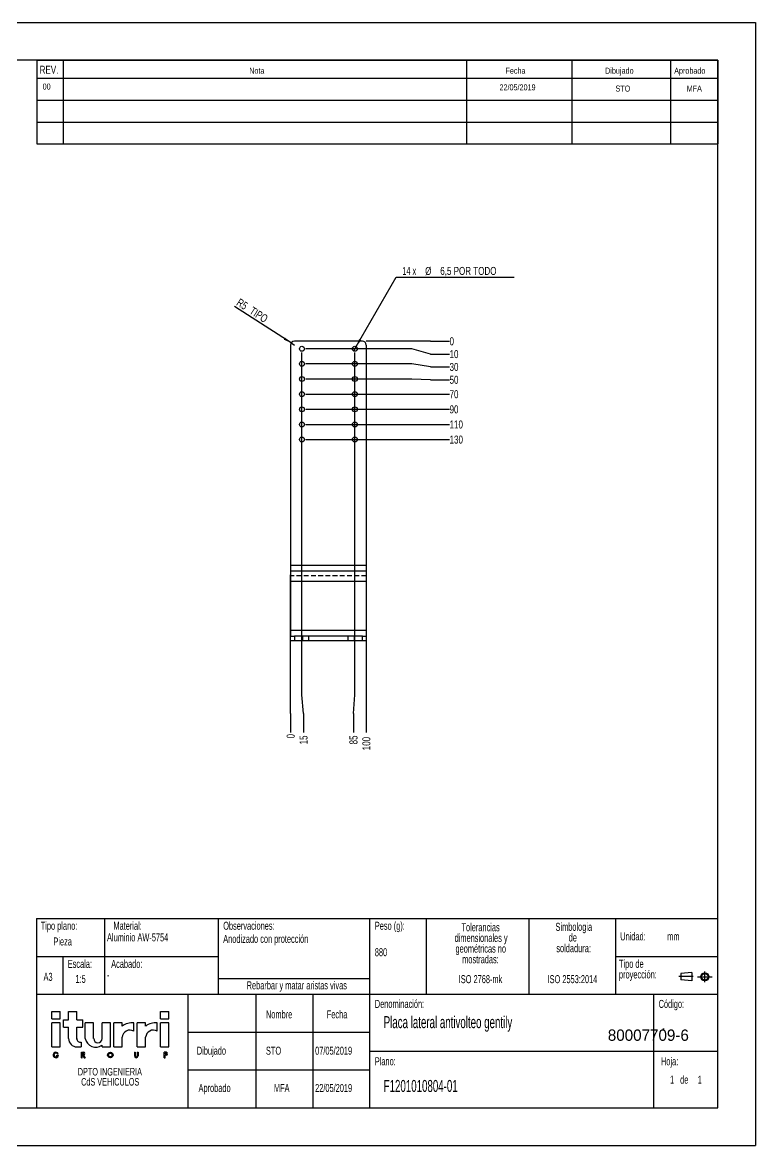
# Model space of a CAD drawing. Extents: x 0 to 645, y -355 to 817.
# Drawn here: x 226.3 to 420, y 0 to 297 of the extents above; entities that cross this region are included whole.
import ezdxf

# ---------------------------------------------------------------- set-up
doc = ezdxf.new("R2010")
doc.units = 0
for name, pattern in [('SLD-CENTRADA-TRAZOS-LARGOS', [19.05, 15.24, -1.27, 1.27, -1.27]), ('SLD-CONTINUA', [0]), ('SLD-DISCONTINUA', [1.905, 1.27, -0.635])]:
    doc.linetypes.add(name, pattern=pattern)
doc.layers.get('0').update_dxf_attribs({"linetype": 'CONTINUOUS'})
doc.layers.add('FORMATO', color=7, linetype='SLD-CONTINUA')
doc.layers.add('SLD-0', color=179, linetype='SLD-CONTINUA')
doc.styles.add('SLDTEXTSTYLE0', font='TXT', dxfattribs={"width": 0.605})
doc.styles.add('SLDTEXTSTYLE1', font='TXT', dxfattribs={"width": 0.75})
doc.styles.add('SLDTEXTSTYLE2', font='TXT', dxfattribs={"width": 0.6875})
doc.dimstyles.new('SLDDIMSTYLE0', dxfattribs={"dimtxt": 2.116667, "dimasz": 2.116667, "dimexe": 0, "dimexo": 0.0625, "dimgap": 0.529167, "dimtad": 0, "dimtih": 1, "dimtoh": 1, "dimdec": 0, "dimlfac": 5, "dimrnd": 1e-09, "dimdsep": 46, "dimtxsty": 'SLDTEXTSTYLE1', "dimblk1": 'NONE', "dimblk2": 'NONE', "dimsah": 1, "dimcen": 0.09, "dimadec": 0, "dimazin": 0, "dimtfac": 1, "dimtdec": 0, "dimtofl": 0, "dimtmove": 0, "dimatfit": 3, "dimldrblk": 'NONE', "dimfxl": 0, "dimtolj": 1, "dimtzin": 12, "dimarcsym": 0})
doc.dimstyles.new('SLDDIMSTYLE1', dxfattribs={"dimtxt": 2.116667, "dimasz": 2.116667, "dimexe": 0, "dimexo": 0.0625, "dimgap": 0.529167, "dimtad": 0, "dimtih": 1, "dimtoh": 1, "dimdec": 1, "dimlfac": 5, "dimrnd": 1e-09, "dimzin": 12, "dimdsep": 46, "dimtxsty": 'SLDTEXTSTYLE1', "dimblk1": 'NONE', "dimblk2": 'NONE', "dimsah": 1, "dimcen": 0.09, "dimadec": 0, "dimazin": 0, "dimtfac": 1, "dimtdec": 1, "dimtofl": 0, "dimtmove": 0, "dimatfit": 3, "dimldrblk": 'NONE', "dimfxl": 0, "dimtolj": 1, "dimtzin": 12, "dimarcsym": 0})
doc.dimstyles.new('SLDDIMSTYLE4', dxfattribs={"dimtxt": 2.116667, "dimasz": 2.116667, "dimexe": 0, "dimexo": 0.0625, "dimgap": 0.529167, "dimtad": 1, "dimdec": 1, "dimlfac": 5, "dimrnd": 1e-09, "dimzin": 12, "dimdsep": 46, "dimtxsty": 'SLDTEXTSTYLE1', "dimsah": 1, "dimcen": 0, "dimadec": 0, "dimazin": 0, "dimtfac": 1, "dimtdec": 1, "dimtofl": 0, "dimtmove": 0, "dimatfit": 3, "dimfxl": 0, "dimtolj": 1, "dimtzin": 12, "dimarcsym": 0})
doc.dimstyles.new('SLDDIMSTYLE5', dxfattribs={"dimtxt": 2.116667, "dimasz": 2.116667, "dimexe": 0, "dimexo": 0.0625, "dimgap": 0.529167, "dimtad": 0, "dimtih": 1, "dimtoh": 1, "dimdec": 1, "dimlfac": 5, "dimrnd": 1e-09, "dimzin": 12, "dimdsep": 46, "dimtxsty": 'SLDTEXTSTYLE1', "dimblk1": 'NONE', "dimsah": 1, "dimcen": 0, "dimadec": 0, "dimazin": 0, "dimtfac": 1, "dimtdec": 1, "dimtmove": 0, "dimatfit": 3, "dimldrblk": 'NONE', "dimfxl": 0, "dimtolj": 1, "dimtzin": 12, "dimarcsym": 0})

# ---------------------------------------------------------------- blocks, each defined once
blk = doc.blocks.new('BLOQUE3')
at = {"color": 7, "linetype": 'SLD-CENTRADA-TRAZOS-LARGOS'}
for p, q in [((400.52, 128.85), (400.52, 131.19)), ((397.92, 130.06), (394.8, 130.06)), ((398.88, 130.02), (402.16, 130.02))]:
    blk.add_line(p, q, dxfattribs=at)
at = {"color": 7, "linetype": 'SLD-CONTINUA'}
for p, q in [((397.68, 130.95), (395.23, 130.77)), ((395.23, 130.77), (395.23, 129.34)), ((397.68, 129.16), (395.23, 129.34)), ((397.68, 130.95), (397.68, 129.16))]:
    blk.add_line(p, q, dxfattribs=at)
for radius in [0.892, 0.713]:
    blk.add_circle((400.52, 130.02), radius, dxfattribs=at)
blk = doc.blocks.new('SW_NOTE_0')
at = {"color": 0, "linetype": 'Continuous', "char_height": 1.3229, "attachment_point": 2, "style": 'SLDTEXTSTYLE0'}
for s, insert in [('DPTO INGENIERIA', (7.83, 1.71)), ('CdS VEHICULOS', (7.88, -0.06))]:
    blk.add_mtext(s, dxfattribs=dict(at, insert=insert))
blk = doc.blocks.new('BLOQUE1')
at = {"layer": 'SLD-0'}
for p, q in [((0, 13.93), (1.47, 13.93)), ((0, 12.64), (0, 13.93)), ((1.47, 12.64), (1.47, 13.93)), ((2.94, 12.46), (2.94, 13.93)), ((2.94, 13.93), (4.41, 13.93)), ((4.41, 12.46), (4.41, 13.93)), ((19.1, 13.93), (20.57, 13.93)), ((19.1, 12.64), (19.1, 13.93)), ((20.57, 12.64), (20.57, 13.93)), ((0, 12.64), (1.47, 12.64)), ((0, 7.68), (0, 11.91)), ((1.47, 11.91), (0, 11.91)), ((1.47, 7.68), (1.47, 11.91)), ((2.02, 12.46), (2.94, 12.46)), ((2.02, 11.17), (2.02, 12.46)), ((4.41, 12.46), (5.45, 12.46)), ((5.45, 11.17), (5.45, 12.46)), ((5.88, 9.15), (5.88, 11.91)), ((7.35, 11.91), (5.88, 11.91)), ((7.35, 9.15), (7.35, 11.91)), ((10.29, 11.91), (8.82, 11.91)), ((8.82, 9.15), (8.82, 11.91)), ((10.29, 7.68), (10.29, 11.91)), ((10.92, 7.68), (10.92, 11.91)), ((12.39, 11.91), (10.92, 11.91)), ((12.39, 11.35), (12.39, 11.91)), ((14.41, 10.44), (14.41, 11.91)), ((15.04, 7.68), (15.04, 11.91)), ((16.51, 11.91), (15.04, 11.91)), ((16.51, 11.35), (16.51, 11.91)), ((18.53, 10.44), (18.53, 11.91)), ((19.1, 12.64), (20.57, 12.64)), ((19.1, 7.68), (19.1, 11.91)), ((20.57, 11.91), (19.1, 11.91)), ((20.57, 7.68), (20.57, 11.91)), ((2.02, 11.17), (2.94, 11.17)), ((2.94, 9.15), (2.94, 11.17)), ((4.41, 11.17), (5.45, 11.17)), ((4.41, 9.03), (4.41, 11.17)), ((8.82, 7.68), (8.82, 7.95)), ((12.39, 7.68), (12.39, 9.36)), ((16.51, 7.68), (16.51, 9.36)), ((0.88, 6.21), (1.16, 6.21)), ((0.88, 6.06), (0.88, 6.21)), ((0.88, 6.06), (0.96, 6.06)), ((0.9, 6.49), (1.1, 6.49)), ((5.19, 5.76), (5.19, 6.72)), ((5.19, 6.72), (5.55, 6.72)), ((5.35, 6.41), (5.35, 6.57)), ((5.35, 6.57), (5.55, 6.57)), ((5.35, 6.41), (5.55, 6.41)), ((5.35, 6.26), (5.41, 6.26)), ((5.35, 5.76), (5.35, 6.26)), ((5.41, 6.26), (5.69, 5.76)), ((5.59, 6.26), (5.87, 5.76)), ((14.53, 6.72), (14.53, 6.08)), ((14.53, 6.72), (14.68, 6.72)), ((14.68, 6.72), (14.68, 6.08)), ((15.02, 6.72), (15.02, 6.08)), ((15.02, 6.72), (15.17, 6.72)), ((15.17, 6.72), (15.17, 6.08)), ((20.12, 6.72), (19.78, 6.72)), ((19.78, 5.76), (19.78, 6.72)), ((19.78, 5.76), (19.78, 6.72)), ((19.94, 6.37), (19.94, 6.57)), ((20.12, 6.57), (19.94, 6.57)), ((20.12, 6.37), (19.94, 6.37)), ((20.12, 6.22), (19.94, 6.22)), ((19.94, 5.76), (19.94, 6.22)), ((5.19, 5.76), (5.35, 5.76)), ((5.69, 5.76), (5.87, 5.76)), ((19.78, 5.76), (19.94, 5.76))]:
    blk.add_line(p, q, dxfattribs=at)
at = {"layer": 'SLD-0', "linetype": 'SLD-CONTINUA'}
for p, q in [((5.15, 8.52), (5.15, 7.68)), ((0, 7.68), (1.47, 7.68)), ((4.41, 7.68), (5.15, 7.68)), ((8.82, 7.68), (10.29, 7.68)), ((10.92, 7.68), (12.39, 7.68)), ((15.04, 7.68), (16.51, 7.68)), ((19.1, 7.68), (20.57, 7.68))]:
    blk.add_line(p, q, dxfattribs=at)
at = {"layer": 'SLD-0'}
for radius in [0.482, 0.328]:
    blk.add_circle((10.29, 6.24), radius, dxfattribs=at)
at = {"layer": 'SLD-0', "linetype": 'SLD-CONTINUA'}
for centre, radius, start, end in [((14.17, 8.86), 3.06, 85.3992, 125.479), ((18.29, 8.86), 3.06, 85.3992, 125.479), ((13.73, 9.29), 1.34, 59.3496, 176.82), ((17.85, 9.29), 1.34, 59.3496, 176.82)]:
    blk.add_arc(centre, radius, start, end, dxfattribs=at)
at = {"layer": 'SLD-0'}
for centre, radius, start, end in [((4.41, 9.15), 1.47, 180, 270), ((5, 9.09), 0.593, 174.1878, 284.1512), ((7.74, 9.52), 1.9, 191.0739, 304.4906), ((8.09, 9.15), 0.735, 180, 0), ((0.68, 6.24), 0.482, 30.8678, 356.7364), ((0.68, 6.24), 0.328, 48.9815, 326.3369), ((5.55, 6.49), 0.233, 278.4773, 90), ((5.55, 6.49), 0.0787, 270, 90), ((14.85, 6.08), 0.322, 180, 0), ((14.85, 6.08), 0.167, 180, 0), ((20.12, 6.47), 0.253, 270, 90), ((20.12, 6.47), 0.0982, 270, 90)]:
    blk.add_arc(centre, radius, start, end, dxfattribs=at)
at = {"color": 7, "linetype": 'Continuous'}
blk.add_blockref('SW_NOTE_0', (2.38, 2.24), dxfattribs=at)
blk = doc.blocks.new('SW_NOTE_1')
at = {"layer": 'SLD-0', "color": 0, "attachment_point": 2, "style": 'SLDTEXTSTYLE0'}
for s, insert, char_height in [('dimensionales y', (7.54, -0.09), 2.1167), ('Tolerancias', (7.41, 2.73), 2.1167), ('geométricas no', (7.46, -2.92), 2.1167), ('mostradas:', (7.38, -5.74), 2.117)]:
    blk.add_mtext(s, dxfattribs=dict(at, insert=insert, char_height=char_height))
blk = doc.blocks.new('SW_NOTE_2')
at = {"layer": 'SLD-0', "color": 0, "attachment_point": 1, "style": 'SLDTEXTSTYLE0'}
for s, insert, char_height in [('Tipo de', (0, 2.73), 2.117), ('proyección:', (0, -0.09), 2.1167)]:
    blk.add_mtext(s, dxfattribs=dict(at, insert=insert, char_height=char_height))
blk = doc.blocks.new('SW_NOTE_3')
at = {"layer": 'SLD-0', "color": 0, "char_height": 2.117, "attachment_point": 2, "style": 'SLDTEXTSTYLE0'}
for s, insert in [('Simbologia', (7.11, 2.73)), ('de', (6.84, -0.09)), ('soldadura:', (7.06, -2.92))]:
    blk.add_mtext(s, dxfattribs=dict(at, insert=insert))
blk = doc.blocks.new('SW_NOTE_5')
at = {"layer": 'SLD-0', "color": 0, "attachment_point": 2, "style": 'SLDTEXTSTYLE0'}
for s, insert, char_height in [('dimensionales y', (7.54, -0.09), 2.1167), ('Tolerancias', (7.41, 2.73), 2.1167), ('geométricas no', (7.46, -2.92), 2.1167), ('mostradas:', (7.38, -5.74), 2.117)]:
    blk.add_mtext(s, dxfattribs=dict(at, insert=insert, char_height=char_height))
blk = doc.blocks.new('SW_NOTE_6')
at = {"layer": 'SLD-0', "color": 0, "attachment_point": 1, "style": 'SLDTEXTSTYLE0'}
for s, insert, char_height in [('Tipo de', (0, 2.73), 2.117), ('proyección:', (0, -0.09), 2.1167)]:
    blk.add_mtext(s, dxfattribs=dict(at, insert=insert, char_height=char_height))
blk = doc.blocks.new('SW_NOTE_7')
at = {"layer": 'SLD-0', "color": 0, "char_height": 2.117, "attachment_point": 2, "style": 'SLDTEXTSTYLE0'}
for s, insert in [('Simbologia', (7.11, 2.73)), ('de', (6.84, -0.09)), ('soldadura:', (7.06, -2.92))]:
    blk.add_mtext(s, dxfattribs=dict(at, insert=insert))
blk = doc.blocks.new('_D_11')
at = {"layer": 'FORMATO', "color": 7}
for p, q in [((329.15, 212.7), (317.15, 212.7)), ((334.15, 212.7), (329.15, 212.7)), ((334.15, 212.7), (339.15, 212.7))]:
    blk.add_line(p, q, dxfattribs=at)
at = {"layer": 'FORMATO', "color": 7, "insert": (339.15, 213.75), "char_height": 2.12, "attachment_point": 1, "style": 'SLDTEXTSTYLE1'}
blk.add_mtext('0', dxfattribs=at)
blk = doc.blocks.new('_NONE')
blk = doc.blocks.new('_D_12')
at = {"layer": 'FORMATO', "color": 7}
for p, q in [((329.15, 210.7), (301.15, 210.7)), ((334.15, 209.31), (329.15, 210.7)), ((334.15, 209.31), (339.15, 209.31))]:
    blk.add_line(p, q, dxfattribs=at)
at = {"layer": 'FORMATO', "color": 7, "insert": (339.15, 210.35), "char_height": 2.117, "attachment_point": 1, "style": 'SLDTEXTSTYLE1'}
blk.add_mtext('10', dxfattribs=at)
blk = doc.blocks.new('_D_13')
at = {"layer": 'FORMATO', "color": 7}
for p, q in [((329.15, 206.7), (301.15, 206.7)), ((334.15, 205.91), (329.15, 206.7)), ((334.15, 205.91), (339.15, 205.91))]:
    blk.add_line(p, q, dxfattribs=at)
at = {"layer": 'FORMATO', "color": 7, "insert": (339.15, 206.96), "char_height": 2.117, "attachment_point": 1, "style": 'SLDTEXTSTYLE1'}
blk.add_mtext('30', dxfattribs=at)
blk = doc.blocks.new('_D_14')
at = {"layer": 'FORMATO', "color": 7}
for p, q in [((329.15, 202.7), (301.15, 202.7)), ((334.15, 202.51), (329.15, 202.7)), ((334.15, 202.51), (339.15, 202.51))]:
    blk.add_line(p, q, dxfattribs=at)
at = {"layer": 'FORMATO', "color": 7, "insert": (339.15, 203.56), "char_height": 2.117, "attachment_point": 1, "style": 'SLDTEXTSTYLE1'}
blk.add_mtext('50', dxfattribs=at)
blk = doc.blocks.new('_D_15')
at = {"layer": 'FORMATO', "color": 7}
blk.add_line((301.15, 198.7), (339.15, 198.7), dxfattribs=at)
at = {"layer": 'FORMATO', "color": 7, "insert": (339.15, 199.75), "char_height": 2.117, "attachment_point": 1, "style": 'SLDTEXTSTYLE1'}
blk.add_mtext('70', dxfattribs=at)
blk = doc.blocks.new('_D_16')
at = {"layer": 'FORMATO', "color": 7}
blk.add_line((301.15, 194.7), (339.15, 194.7), dxfattribs=at)
at = {"layer": 'FORMATO', "color": 7, "insert": (339.15, 195.75), "char_height": 2.117, "attachment_point": 1, "style": 'SLDTEXTSTYLE1'}
blk.add_mtext('90', dxfattribs=at)
blk = doc.blocks.new('_D_17')
at = {"layer": 'FORMATO', "color": 7}
blk.add_line((301.15, 190.7), (339.15, 190.7), dxfattribs=at)
at = {"layer": 'FORMATO', "color": 7, "insert": (339.15, 191.75), "char_height": 2.117, "attachment_point": 1, "style": 'SLDTEXTSTYLE1'}
blk.add_mtext('110', dxfattribs=at)
blk = doc.blocks.new('_D_18')
at = {"layer": 'FORMATO', "color": 7}
blk.add_line((301.15, 186.7), (339.15, 186.7), dxfattribs=at)
at = {"layer": 'FORMATO', "color": 7, "insert": (339.15, 187.75), "char_height": 2.117, "attachment_point": 1, "style": 'SLDTEXTSTYLE1'}
blk.add_mtext('130', dxfattribs=at)
blk = doc.blocks.new('_D_19')
at = {"layer": 'FORMATO', "color": 7}
for p, q in [((297.15, 119.21), (297.15, 150.9)), ((297.15, 114.21), (297.15, 119.21)), ((297.15, 114.21), (297.15, 109.21))]:
    blk.add_line(p, q, dxfattribs=at)
at = {"layer": 'FORMATO', "color": 7, "insert": (296.1, 107.65), "char_height": 2.12, "attachment_point": 1, "rotation": 90, "style": 'SLDTEXTSTYLE1'}
blk.add_mtext('0', dxfattribs=at)
blk = doc.blocks.new('_D_20')
at = {"layer": 'FORMATO', "color": 7}
for p, q in [((300.15, 119.21), (300.15, 209.7)), ((300.54, 114.21), (300.15, 119.21)), ((300.54, 114.21), (300.54, 109.21))]:
    blk.add_line(p, q, dxfattribs=at)
at = {"layer": 'FORMATO', "color": 7, "insert": (299.5, 106.08), "char_height": 2.117, "attachment_point": 1, "rotation": 90, "style": 'SLDTEXTSTYLE1'}
blk.add_mtext('15', dxfattribs=at)
blk = doc.blocks.new('_D_21')
at = {"layer": 'FORMATO', "color": 7}
for p, q in [((314.15, 119.21), (314.15, 209.7)), ((313.75, 114.21), (314.15, 119.21)), ((313.75, 114.21), (313.75, 109.21))]:
    blk.add_line(p, q, dxfattribs=at)
at = {"layer": 'FORMATO', "color": 7, "insert": (312.7, 106.08), "char_height": 2.117, "attachment_point": 1, "rotation": 90, "style": 'SLDTEXTSTYLE1'}
blk.add_mtext('85', dxfattribs=at)
blk = doc.blocks.new('_D_22')
at = {"layer": 'FORMATO', "color": 7}
blk.add_line((317.15, 150.9), (317.15, 109.21), dxfattribs=at)
at = {"layer": 'FORMATO', "color": 7, "insert": (316.1, 104.52), "char_height": 2.117, "attachment_point": 1, "rotation": 90, "style": 'SLDTEXTSTYLE1'}
blk.add_mtext('100', dxfattribs=at)
blk = doc.blocks.new('_D_23')
at = {"layer": 'FORMATO'}
for p, q in [((314.47, 211.27), (325.07, 229.62)), ((325.07, 229.62), (356.19, 229.62)), ((313.82, 210.14), (314.47, 211.27))]:
    blk.add_line(p, q, dxfattribs=at)
blk.add_solid([(314.47, 211.27), (315.81, 212.94), (315.25, 213.26)], dxfattribs=at)
at = {"layer": 'FORMATO', "attachment_point": 1}
for s, insert, char_height, style in [('14 x', (326.66, 232.35), 2.117, 'SLDTEXTSTYLE2'), ('%%c', (332.7, 232.35), 2.117, 'SLDTEXTSTYLE1'), ('6,5 POR TODO', (336.69, 232.35), 2.1167, 'SLDTEXTSTYLE1')]:
    blk.add_mtext(s, dxfattribs=dict(at, insert=insert, char_height=char_height, style=style))
blk = doc.blocks.new('_D_24')
at = {"layer": 'FORMATO', "color": 7}
for q in [(282.32, 221.87), (298.15, 211.7)]:
    blk.add_line((297.3, 212.24), q, dxfattribs=at)
blk.add_solid([(297.3, 212.24), (295.7, 213.66), (295.35, 213.11)], dxfattribs=at)
at = {"layer": 'FORMATO', "color": 7, "char_height": 2.117, "attachment_point": 1, "rotation": 327.2755, "style": 'SLDTEXTSTYLE1'}
for s, insert in [('R5', (283.79, 224.15)), ('TIPO', (287.22, 221.95))]:
    blk.add_mtext(s, dxfattribs=dict(at, insert=insert))

msp = doc.modelspace()

# ---------------------------------------------------------------- linework, layer by layer
at = {"color": 7, "linetype": 'SLD-CONTINUA'}
for p, q in [((0, 297), (420, 297)), ((420, 297), (420, 0)), ((410, 287), (20, 287)), ((410, 10), (410, 287)), ((297.145788, 211.702209), (297.145788, 153.402208)), ((316.145788, 212.702208), (298.145788, 212.702208)), ((317.145788, 211.702209), (317.145788, 153.402208)), ((317.145788, 153.402208), (297.145788, 153.402208)), ((297.145788, 153.402208), (297.145788, 151.902208)), ((317.145788, 151.902208), (297.145788, 151.902208)), ((297.145788, 151.902208), (297.145788, 149.202209)), ((317.145788, 153.402208), (317.145788, 151.902208)), ((317.145788, 151.902208), (317.145788, 149.202209)), ((317.145788, 149.202209), (297.145788, 149.202209)), ((297.145788, 149.202209), (297.145788, 136.202208)), ((317.145788, 149.202209), (317.145788, 136.202208)), ((317.145788, 136.202208), (297.145788, 136.202208)), ((297.145788, 136.202208), (297.145788, 134.702208)), ((297.145788, 133.502208), (297.145788, 134.702208)), ((297.145788, 134.702208), (298.145788, 134.702208)), ((298.145788, 134.702208), (298.145788, 133.502208)), ((316.145788, 134.702208), (298.145788, 134.702208)), ((316.145788, 133.502208), (316.145788, 134.702208)), ((316.145788, 134.702208), (317.145788, 134.702208)), ((317.145788, 136.202208), (317.145788, 134.702208)), ((317.145788, 134.702208), (317.145788, 133.502208)), ((298.145788, 133.502208), (297.145788, 133.502208)), ((316.145788, 133.502208), (298.145788, 133.502208)), ((317.145788, 133.502208), (316.145788, 133.502208)), ((230, 60), (410, 60)), ((230, 60), (230, 10)), ((20, 10), (410, 10)), ((7.530618, 0), (420, 0))]:
    msp.add_line(p, q, dxfattribs=at)
at = {"color": 7, "linetype": 'SLD-DISCONTINUA'}
for p, q in [((317.145788, 153.402208), (297.145788, 153.402208)), ((317.145788, 150.702209), (297.145788, 150.702209)), ((317.145788, 149.202209), (297.145788, 149.202209)), ((317.145788, 136.202208), (297.145788, 136.202208)), ((300.295788, 134.702208), (300.295788, 133.502208)), ((301.995788, 133.502208), (301.995788, 134.702208)), ((312.295788, 134.702208), (312.295788, 133.502208)), ((313.995789, 133.502208), (313.995789, 134.702208))]:
    msp.add_line(p, q, dxfattribs=at)
at = {"color": 7, "linetype": 'SLD-CONTINUA'}
for centre in [(300.145788, 210.702208), (314.145788, 210.702208), (300.145788, 206.702208), (314.145788, 206.702208), (300.145788, 202.702208), (314.145788, 202.702208), (300.145788, 198.702208), (314.145788, 198.702208), (300.145788, 194.702208), (314.145788, 194.702208), (300.145788, 190.702208), (314.145788, 190.702208), (300.145788, 186.702208), (314.145788, 186.702208)]:
    msp.add_circle(centre, 0.65, dxfattribs=at)
for centre, start, end in [((298.145788, 211.702208), 90, 180), ((316.145788, 211.702208), 0, 90)]:
    msp.add_arc(centre, 1, start, end, dxfattribs=at)
at = {"layer": 'FORMATO'}
for p, q in [((230.091467, 287), (410, 287)), ((230.091467, 287), (230.091467, 264.865585)), ((237.033566, 287), (237.033566, 264.865585)), ((343.657051, 287), (343.657051, 264.865585)), ((371.462238, 287), (371.462238, 264.865585)), ((397.512743, 287), (397.512743, 264.865585)), ((410, 287), (410, 264.865585)), ((230.091467, 282.265585), (410, 282.265585)), ((230.091467, 276.465585), (410, 276.465585)), ((230.091467, 270.665585), (410, 270.665585)), ((230.091467, 264.865585), (410, 264.865585))]:
    msp.add_line(p, q, dxfattribs=at)
at = {"layer": 'SLD-0'}
for p, q in [((248, 60), (248, 40)), ((278, 60), (278, 40)), ((318, 60), (318, 40)), ((333, 60), (333, 40)), ((360.08171, 60), (360.08171, 40)), ((383, 60), (383, 40)), ((230, 50), (248, 50)), ((237, 50), (237, 40)), ((248, 50), (278, 50)), ((383, 50), (410, 50)), ((278, 44.157928), (318, 44.157928)), ((230, 40), (410, 40)), ((270, 40), (270, 10)), ((288, 40), (288, 10)), ((303, 40), (303, 10)), ((318, 40), (318, 10)), ((393, 40), (393, 10)), ((270, 30), (318, 30)), ((318, 25), (393, 25)), ((393, 25), (410, 25)), ((270, 20), (318, 20))]:
    msp.add_line(p, q, dxfattribs=at)

# ---------------------------------------------------------------- block references
at = {"color": 7, "linetype": 'Continuous'}
for name, p, xscale, yscale, zscale in [('BLOQUE3', (-74.010756, -111.407552), 1.2, 1.2, 1.2), ('BLOQUE3', (-74.010756, -111.407552), 1.2, 1.2, 1.2), ('BLOQUE1', (234.081922, 14.581213), 1.5, 1.5, 1.5), ('BLOQUE1', (234.081922, 14.581213), 1.5, 1.5, 1.5)]:
    msp.add_blockref(name, p, dxfattribs=dict(at, xscale=xscale, yscale=yscale, zscale=zscale))
at = {"layer": 'SLD-0'}
for name, p in [('SW_NOTE_1', (339.945421, 56.055976)), ('SW_NOTE_5', (339.945421, 56.055976)), ('SW_NOTE_3', (364.873122, 56.165543)), ('SW_NOTE_7', (364.873122, 56.165543)), ('SW_NOTE_2', (383.913995, 46.390945)), ('SW_NOTE_6', (383.913995, 46.390945))]:
    msp.add_blockref(name, p, dxfattribs=at)

# ---------------------------------------------------------------- texts
at = {"insert": (380.970738, 30.692305), "char_height": 3, "attachment_point": 1}
msp.add_mtext_dynamic_manual_height_columns('80007709-6', width=31.84919716, gutter_width=175, heights=[0], dxfattribs=at)
at = {"layer": 'FORMATO', "style": 'SLDTEXTSTYLE1'}
for s, insert, char_height, attachment_point in [('REV.', (230.835696, 285.55214), 2.1166667, 1), ('Nota', (286.224384, 285.025819), 1.5875, 1), ('Fecha', (353.926406, 285.025819), 1.5875, 1), ('Dibujado', (380.260847, 285.025819), 1.5875, 1), ('Aprobado', (398.510071, 285.025819), 1.5875, 1), ('00', (232.685408, 280.842029), 1.5875, 2), ('22/05/2019', (357.113714, 280.646694), 1.5875, 2), ('STO', (384.94945, 280.320931), 1.5875, 2), ('MFA', (403.824009, 280.320931), 1.5875, 2)]:
    msp.add_mtext(s, dxfattribs=dict(at, insert=insert, char_height=char_height, attachment_point=attachment_point))
at = {"layer": 'SLD-0', "style": 'SLDTEXTSTYLE0'}
for s, insert, char_height, attachment_point in [('Tipo plano:', (231.129291, 59.180865), 2.11666667, 1), ('Tipo plano:', (231.129291, 59.180865), 2.11666667, 1), ('Material:', (250.329669, 59.180865), 2.1166667, 1), ('Material:', (250.329669, 59.180865), 2.1166667, 1), ('Observaciones:', (279.338615, 59.180865), 2.11666667, 1), ('Observaciones:', (279.338615, 59.180865), 2.11666667, 1), ('Peso (g):', (319.403059, 59.180865), 2.1166667, 1), ('Peso (g):', (319.403059, 59.180865), 2.1166667, 1), ('Unidad:', (384.246149, 56.370628), 2.1166667, 1), ('Unidad:', (384.246149, 56.370628), 2.1166667, 1), ('Pieza', (234.472595, 55.019196), 2.1166667, 1), ('Pieza', (234.472595, 55.019196), 2.1166667, 1), ('Aluminio AW-5754', (248.634829, 56.105759), 2.11666667, 1), ('Aluminio AW-5754', (248.634829, 56.105759), 2.11666667, 1), ('Anodizado con protección', (279.338615, 55.718116), 2.11666667, 1), ('Anodizado con protección', (279.338615, 55.718116), 2.11666667, 1), ('mm', (396.662178, 56.370628), 2.1166667, 1), ('mm', (396.662178, 56.370628), 2.1166667, 1), ('880', (319.403059, 52.181309), 2.1166667, 1), ('880', (319.403059, 52.181309), 2.1166667, 1), ('Escala:', (238.263105, 49.101468), 2.1166667, 1), ('Escala:', (238.263105, 49.101468), 2.1166667, 1), ('Acabado:', (249.738277, 49.101468), 2.1166667, 1), ('Acabado:', (249.738277, 49.101468), 2.1166667, 1), ('A3', (231.859349, 45.674368), 2.1166667, 1), ('A3', (231.859349, 45.674368), 2.1166667, 1), ('1:5', (240.290232, 45.134745), 2.1166667, 1), ('1:5', (240.290232, 45.134745), 2.1166667, 1), ('-', (248.634829, 46.175725), 2.116667, 1), ('-', (248.634829, 46.175725), 2.116667, 1), ('ISO 2768-mk', (347.336606, 45.060017), 2.11666667, 2), ('ISO 2768-mk', (347.336606, 45.060017), 2.11666667, 2), ('ISO 2553:2014', (371.625387, 45.060017), 2.11666667, 2), ('ISO 2553:2014', (371.625387, 45.060017), 2.11666667, 2), ('Rebarbar y matar aristas vivas', (298.78549, 43.42373), 2.11666667, 2), ('Rebarbar y matar aristas vivas', (298.78549, 43.42373), 2.11666667, 2), ('Denominación:', (319.403059, 38.514311), 2.11666667, 1), ('Denominación:', (319.403059, 38.514311), 2.11666667, 1), ('Código:', (394.397939, 38.514311), 2.1166667, 1), ('Código:', (394.397939, 38.514311), 2.1166667, 1), ('Nombre', (290.637746, 35.754834), 2.1166667, 1), ('Nombre', (290.637746, 35.754834), 2.1166667, 1), ('Fecha', (306.708331, 35.754834), 2.1166667, 1), ('Fecha', (306.708331, 35.754834), 2.1166667, 1), ('Placa lateral antivolteo gentily', (321.73897, 34.217332), 3.175, 1), ('Placa lateral antivolteo gentily', (321.73897, 34.217332), 3.175, 1), ('-', (395.380136, 32.193169), 2.116667, 1), ('-', (395.380136, 32.193169), 2.116667, 1), ('Dibujado', (272.373186, 26.140309), 2.1166667, 1), ('Dibujado', (272.373186, 26.140309), 2.1166667, 1), ('STO', (290.637746, 26.140309), 2.1166667, 1), ('07/05/2019', (303.628654, 26.140309), 2.1166667, 1), ('Plano:', (319.403059, 23.338267), 2.1166667, 1), ('Plano:', (319.403059, 23.338267), 2.1166667, 1), ('Hoja:', (395.013918, 23.338267), 2.1166667, 1), ('Hoja:', (395.013918, 23.338267), 2.1166667, 1), ('1', (397.412714, 18.474904), 2.116667, 1), ('1', (397.412714, 18.474904), 2.116667, 1), ('1', (397.412714, 18.474904), 2.116667, 1), ('1', (397.412714, 18.474904), 2.116667, 1), ('de', (400.077502, 18.474904), 2.1166667, 1), ('de', (400.077502, 18.474904), 2.1166667, 1), ('de', (400.077502, 18.474904), 2.1166667, 1), ('de', (400.077502, 18.474904), 2.1166667, 1), ('1', (404.7308, 18.474904), 2.116667, 1), ('1', (404.7308, 18.474904), 2.116667, 1), ('1', (404.7308, 18.474904), 2.116667, 1), ('1', (404.7308, 18.474904), 2.116667, 1), ('Aprobado', (272.824542, 16.282359), 2.1166667, 1), ('Aprobado', (272.824542, 16.282359), 2.1166667, 1), ('MFA', (292.735058, 16.282359), 2.1166667, 1), ('22/05/2019', (303.628654, 16.282359), 2.1166667, 1), ('F1201010804-01', (321.73897, 17.346761), 3.175, 1), ('F1201010804-01', (321.73897, 17.346761), 3.175, 1)]:
    msp.add_mtext(s, dxfattribs=dict(at, insert=insert, char_height=char_height, attachment_point=attachment_point))

# ---------------------------------------------------------------- dimensions: what is measured, and where the dimension line sits
at = {"layer": 'FORMATO'}
dim = msp.add_diameter_dim_2p(p1=(313.820788, 210.139292), p2=(314.470788, 211.265125), text='14 x <> POR TODO\\P', dimstyle='SLDDIMSTYLE5', dxfattribs=at)
dim.commit()
dim.dimension.update_dxf_attribs({"geometry": '_D_23', "text_midpoint": (341.424784, 231.304067), "dimtype": 163})
at = {"layer": 'FORMATO', "color": 7}
dim = msp.add_radius_dim(center=(298.145788, 211.702208), mpoint=(297.304509, 212.242809), text='<> TIPO', dimstyle='SLDDIMSTYLE4', dxfattribs=at)
dim.commit()
dim.dimension.update_dxf_attribs({"geometry": '_D_24', "text_midpoint": (286.455558, 219.214288), "dimtype": 164})
for feature_location, offset, dtype, origin, dimstyle, picture, middle in [((300.145788, 210.702208), (39, -1.39678), 0, (316.145788, 212.702208), 'SLDDIMSTYLE1', '_D_12', (340.70977, 209.305429)), ((300.145788, 206.702208), (39, -0.793559), 0, (316.145788, 212.702208), 'SLDDIMSTYLE1', '_D_13', (340.70977, 205.908649)), ((300.145788, 202.702208), (39, -0.190339), 0, (316.145788, 212.702208), 'SLDDIMSTYLE1', '_D_14', (340.70977, 202.51187)), ((300.145788, 198.702208), (39, 0), 0, (316.145788, 212.702208), 'SLDDIMSTYLE1', '_D_15', (340.70977, 198.702208)), ((300.145788, 194.702208), (39, 0), 0, (316.145788, 212.702208), 'SLDDIMSTYLE1', '_D_16', (340.70977, 194.702208)), ((300.145788, 190.702208), (39, 0), 0, (316.145788, 212.702208), 'SLDDIMSTYLE1', '_D_17', (341.49176, 190.702208)), ((300.145788, 186.702208), (39, 0), 0, (316.145788, 212.702208), 'SLDDIMSTYLE1', '_D_18', (341.49176, 186.702208)), ((316.1457881568, 212.7022082796), (23, 0), 0, (316.1457881568, 212.7022082796), 'SLDDIMSTYLE0', '_D_11', (339.9277789191, 212.7022082796)), ((300.145788, 210.702208), (0.39678, -101.490609), 1, (297.145788, 151.902208), 'SLDDIMSTYLE1', '_D_20', (300.542568, 107.647618)), ((314.145788, 210.702208), (-0.39678, -101.490609), 1, (297.145788, 151.902208), 'SLDDIMSTYLE1', '_D_21', (313.749009, 107.647618)), ((297.1457881568, 151.9022082796), (0, -42.6906085464), 1, (297.1457881568, 151.9022082796), 'SLDDIMSTYLE0', '_D_19', (297.1457881568, 108.4296089709)), ((317.145788, 151.902208), (0, -42.690609), 1, (297.145788, 151.902208), 'SLDDIMSTYLE1', '_D_22', (317.145788, 106.865628))]:
    dim = msp.add_ordinate_dim(feature_location=feature_location, offset=offset, dtype=dtype, origin=origin, dimstyle=dimstyle, dxfattribs=at)
    dim.commit()
    dim.dimension.update_dxf_attribs({"geometry": picture, "text_midpoint": middle})

doc.saveas('drawing.dxf')
